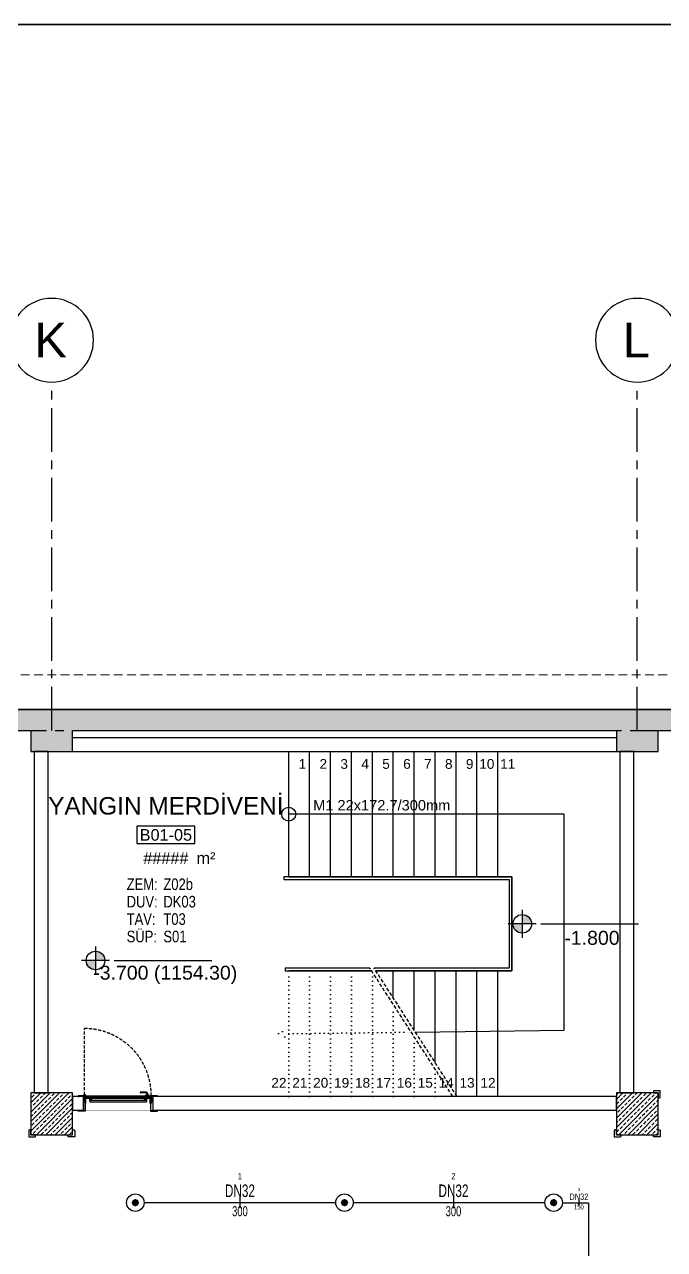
# Model space of a CAD drawing. Header units: millimetres. Extents: x -379292 to 1221486, y 92049 to 447512.
# Drawn here: x 360438 to 369618, y 270672 to 288249 of the extents above; entities that cross this region are included whole.
import ezdxf
from ezdxf.enums import TextEntityAlignment as Align
from ezdxf.lldxf.tags import DXFTag

# ---------------------------------------------------------------- set-up
doc = ezdxf.new("R2010")
doc.units = ezdxf.units.MM
for name, pattern in [('( Hidden )', [0.375, 0.25, -0.125]), ('CENTER', [2, 1.25, -0.25, 0.25, -0.25]), ('DOT', [6.35, 0, -6.35]), ('HIDDEN', [9.525, 6.35, -3.175])]:
    doc.linetypes.add(name, pattern=pattern)
for name, color, linetype in [('-M-YNGN-BORUID', 7, 'Continuous'), ('-M-YNGN-BORUUZUN', 7, 'Continuous'), ('-M-YNGN-BORUYUK', 7, 'Continuous'), ('-M-YNGN-SPR-YUK', 7, 'Continuous'), ('-M-YNGN-ZON2-CAP-', 7, 'Continuous'), ('-M-YNGN-ZON2-SPR-', 7, 'Continuous'), ('010-05', 1, 'Continuous'), ('05_AXIS', 211, 'CENTER'), ('05_AXIS NAME', 7, 'Continuous'), ('05_DOOR', 2, 'Continuous'), ('05_EQUIPMENT', 1, 'Continuous'), ('05_HANDRAIL', 153, 'Continuous'), ('05_HATCH 1', 101, 'Continuous'), ('05_HATCH CONCRETE', 141, 'Continuous'), ('05_HATCH SOLID-1', 252, 'Continuous'), ('05_HATCH SOLID-2', 253, 'Continuous'), ('05_MATERIAL TEXT', 112, 'Continuous'), ('05_PLAN LEVEL', 2, 'Continuous'), ('05_ROOM M2', 161, 'Continuous'), ('05_ROOM NAME', 153, 'Continuous'), ('05_ROOM NUMBER', 152, 'Continuous'), ('05_STAIRS', 52, 'Continuous'), ('05_STAIRS ARROW', 2, 'Continuous'), ('05_STAIRS TEXT', 2, 'Continuous'), ('05_STEEL HIDDEN', 61, 'HIDDEN'), ('05_SYMBOL', 2, 'Continuous'), ('05_TEXT 2.5', 212, 'Continuous'), ('05_WALL', 3, 'Continuous')]:
    doc.layers.add(name, color=color, linetype=linetype)
doc.layers.add('-M-YNGN-SPR-CAPCIZGI', color=188, linetype='Continuous', plot=False)
doc.layers.add('-M-YNGN-ZON2', color=4, linetype='SP', lineweight=30)
doc.layers.add('06_FORMWORK HIDDEN', color=252, linetype='HIDDEN2', lineweight=0)
doc.styles.add('CIZGI', font='tahoma.ttf', dxfattribs={"width": 0.8, "oblique": 20})
doc.styles.add('DIM', font='arial.ttf')
doc.styles.add('HCAD', font='HCAD.SHX', dxfattribs={"width": 0.8, "height": 0.2})
doc.styles.add('PIPESIZE', font='hcad.shx', dxfattribs={"width": 0.8})
doc.styles.add('SPR-NOT', font='romans.shx')
doc.styles.add('YAZI-2', font='arial.ttf', dxfattribs={"height": 2})
doc.styles.add('YAZI-2.5', font='arial.ttf', dxfattribs={"height": 2.5})
doc.styles.add('YAZI-3', font='arial.ttf', dxfattribs={"height": 3})
doc.styles.add('YAZI-5', font='arial.ttf', dxfattribs={"height": 5})
tags = doc.linetypes.add('HIDDEN2', pattern=[0.1875, 0.125, -0.0625]).pattern_tags.tags
tags[6:7] = [DXFTag(74, 4), DXFTag(75, 0), DXFTag(340, '0'), DXFTag(46, 0.0), DXFTag(50, 0.0), DXFTag(44, 0.0), DXFTag(45, 0.0)]
tags[4:5] = [DXFTag(74, 4), DXFTag(75, 0), DXFTag(340, '0'), DXFTag(46, 0.0), DXFTag(50, 0.0), DXFTag(44, 0.0), DXFTag(45, 0.0)]
doc.linetypes.add('SP', pattern='A,2,-0.1,["SP",CIZGI,S=0.14,R=0.2,X=0,Y=-0.07],-0.255', length=2.355)
pattern_1 = [(270, (-695728.2336, -3493868.9414), (1.3748153225, -2.38125), [1.5875, -3.175]), (30, (-695728.2336, -3493868.9414), (1.3748153315, 2.3812499948), [1.5875, -3.175]), (330, (-695728.2336, -3493868.9414), (2.749630654, -5.2e-09), [-3.175, 1.5875])]
pattern_2 = [(225, (905000, -3e-07), (67.351921, -67.351921), []), (225, (904932.65, -3e-07), (67.351921, -67.351921), [47.625, -23.8125])]

# ---------------------------------------------------------------- blocks, each defined once
blk = doc.blocks.new('AWAKS ADI')
at = {"layer": '05_AXIS NAME', "color": 2}
blk.add_circle((0, 0), 6, dxfattribs=at)
at = {"layer": '05_AXIS NAME', "style": 'YAZI-5'}
blk.add_attdef('AKSADI', text='', height=5, dxfattribs=at).set_placement((0, 0), align=Align.MIDDLE_CENTER)
blk = doc.blocks.new('202_Aks')
at = {"layer": '05_AXIS', "ltscale": 500}
for p, q in [((74700, 0), (74700, 5000)), ((83100, 0), (83100, 5000)), ((-5000, 0), (142900, 0))]:
    blk.add_line(p, q, dxfattribs=at)
at = {"layer": '05_AXIS NAME'}
ref = blk.add_blockref('AWAKS ADI', (74700, 5600), dxfattribs=dict(at, xscale=-100, yscale=100, zscale=100))
ref.add_attrib('AKSADI', 'K', dxfattribs={"height": 500, "style": 'YAZI-5'}).set_placement((74686, 5602), align=Align.MIDDLE_CENTER)
ref = blk.add_blockref('AWAKS ADI', (83100, 5600), dxfattribs=dict(at, xscale=-100, yscale=100, zscale=100))
ref.add_attrib('AKSADI', 'L', dxfattribs={"height": 500, "style": 'YAZI-5'}).set_placement((83086, 5602), align=Align.MIDDLE_CENTER)
blk = doc.blocks.new('başlık')
at = {"layer": '05_MATERIAL TEXT', "style": 'DIM', "width": 0.8}
for s, p in [('ZEM:', (0, 50)), ('DUV:', (0, -100)), ('TAV:', (0, -250)), ('SÜP:', (0, -400))]:
    blk.add_text(s, height=100, dxfattribs=at).set_placement(p, align=Align.MIDDLE_LEFT)
blk = doc.blocks.new('MAHAL')
at = {"layer": '05_ROOM NUMBER'}
blk.add_lwpolyline([(-5.46, -10.75), (4.54, -10.75), (4.54, -7.75), (-5.46, -7.75)], close=True, dxfattribs=at)
at = {"layer": '05_HATCH SOLID-1', "xscale": 0.02, "yscale": 0.02, "zscale": 0.02}
blk.add_blockref('başlık', (-7.21, -18.75), dxfattribs=at)
at = {"layer": '05_MATERIAL TEXT', "style": 'DIM', "width": 0.8}
for tag, p in [('ZEMİN', (-0.89, -17.75)), ('DUVAR', (-0.89, -20.75)), ('TAVAN', (-0.89, -23.75)), ('SÜPÜRGELİK', (-0.89, -26.75))]:
    blk.add_attdef(tag, text='', height=2, dxfattribs=at).set_placement(p, align=Align.MIDDLE_LEFT)
at = {"layer": '05_ROOM M2', "insert": (6.45, -13.24), "char_height": 2, "attachment_point": 5, "style": 'YAZI-2'}
blk.add_mtext_dynamic_manual_height_columns('m²', width=6.9387, gutter_width=625, heights=[0], dxfattribs=at)
at = {"layer": '05_ROOM M2', "style": 'YAZI-2'}
blk.add_attdef('MAHALM2', text='', height=2, dxfattribs=at).set_placement((-0.46, -13.25), align=Align.MIDDLE_CENTER)
at = {"layer": '05_ROOM NAME', "style": 'YAZI-3'}
for tag, p in [('INGMAHALADI', (-0.46, 0.75)), ('TURMAHALADI', (-0.46, -4.25))]:
    blk.add_attdef(tag, text='', height=3, dxfattribs=at).set_placement(p, align=Align.MIDDLE_CENTER)
at = {"layer": '05_ROOM NUMBER', "style": 'YAZI-2'}
blk.add_attdef('MAHALNO', text='', height=2, dxfattribs=at).set_placement((-0.46, -9.25), align=Align.MIDDLE_CENTER)
blk = doc.blocks.new('PLAN KOT IKILI')
at = {"layer": '05_PLAN LEVEL'}
h = blk.add_hatch(color=2, dxfattribs=at)
h.paths.add_polyline_path([(0, 2), (0, 0), (2, 0, 0.414214)])
h.paths.add_polyline_path([(0, 0), (-2, 0, 0.414214), (0, -2)])
at = {"layer": '05_PLAN LEVEL', "color": 2}
for p, q in [((0, 3), (0, -3)), ((3, 0), (-3, 0)), ((4, 0), (25, 0))]:
    blk.add_line(p, q, dxfattribs=at)
blk.add_circle((0, 0), 2, dxfattribs=at)
at = {"layer": '05_PLAN LEVEL', "style": 'YAZI-3'}
for tag, p in [('BITMISKOT', (15, 3)), ('KABAKOT', (15, -3))]:
    blk.add_attdef(tag, text='', height=3, dxfattribs=at).set_placement(p, align=Align.MIDDLE)
blk = doc.blocks.new('VIDA')
at = {"layer": '05_EQUIPMENT'}
h = blk.add_hatch(dxfattribs=at)
h.set_pattern_fill('LINE', color=256, scale=0.1, angle=150, style=0)
h.set_pattern_definition([(330, (-3585.31887, 6072.20274), (0.03125, 0.05412658774), [])])
h.paths.add_polyline_path([(-0.1, -0.3), (-0.1, -1.7), (0.1, -1.7), (0.1, -0.3)])
h.paths.add_polyline_path([(-0.1, -0.3), (0.1, -0.3), (0, 0)])
for p, q in [((-0.1, -0.3), (0, 0)), ((0.1, -0.3), (0, 0)), ((0, -2), (-0.2, -2)), ((0.1, -1.7), (-0.1, -1.7)), ((0.1, -2), (-0.1, -2)), ((0, -2), (0, -2)), ((0.2, -2), (0, -2)), ((0, -2), (0, -2)), ((0, -2), (0, -2))]:
    blk.add_line(p, q, dxfattribs=at)
for points in [[(-0.2, -2), (-0.1, -2), (-0.1, -0.3)], [(0.2, -2), (0.1, -2), (0.1, -0.3)]]:
    blk.add_lwpolyline(points, dxfattribs=at)
blk = doc.blocks.new('*U95')
at = {"color": 8}
blk.add_wipeout([(0, 5), (0, -206), (1000, -206), (1000, 5)], dxfattribs=at)
at = {"layer": '010-05', "ltscale": 7}
h = blk.add_hatch(dxfattribs=at)
h.set_pattern_fill('ANSI37', color=8, scale=0.1, angle=540, style=0)
h.set_pattern_definition([(225, (19752.8965, 13790.6787), (0.224506403, -0.224506403), []), (315, (19752.8965, 13790.6787), (0.224506403, 0.224506403), [])])
edge = h.paths.add_edge_path(flags=16)
edge.add_line((28, -35), (28, -44))
edge.add_line((28, -44), (22, -44))
edge.add_line((22, -44), (22, -37))
edge.add_arc((26, -39), 4.69, 56.5428, 159.2569, ccw=False)
edge = h.paths.add_edge_path()
edge.add_line((29, -33), (29, -45))
edge.add_line((29, -45), (21, -45))
edge.add_line((21, -45), (21, -31))
edge.add_line((21, -31), (34, -31))
edge.add_line((34, -31), (32, -31))
edge.add_arc((32, -34), 2.82, 91.1093, 165.5986)
edge = h.paths.add_edge_path(flags=16)
edge.add_arc((32, -34), 3.82, 143.4668, 165.5986, ccw=False)
edge.add_line((29, -32), (22, -32))
edge.add_line((22, -32), (22, -35))
edge.add_arc((26, -42), 8.25, 70.1103, 120.2945, ccw=False)
edge.add_line((28, -34), (28, -33))
edge.add_line((28, -33), (29, -33))
h = blk.add_hatch(dxfattribs=at)
h.set_pattern_fill('ANSI37', color=8, scale=0.1, angle=540, style=0)
h.set_pattern_definition([(315, (-21740.32198, 13790.6787), (-0.224506403, -0.224506403), []), (225, (-21740.32198, 13790.6787), (-0.224506403, 0.224506403), [])])
edge = h.paths.add_edge_path(flags=16)
edge.add_line((972, -35), (972, -44))
edge.add_line((972, -44), (978, -44))
edge.add_line((978, -44), (978, -37))
edge.add_arc((974, -39), 4.69, 20.7431, 123.4572)
edge = h.paths.add_edge_path()
edge.add_line((971, -33), (971, -45))
edge.add_line((971, -45), (979, -45))
edge.add_line((979, -45), (979, -31))
edge.add_line((979, -31), (966, -31))
edge.add_line((966, -31), (968, -31))
edge.add_arc((968, -34), 2.82, 14.4014, 88.8907, ccw=False)
edge = h.paths.add_edge_path(flags=16)
edge.add_arc((968, -34), 3.82, 14.4014, 36.5332)
edge.add_line((971, -32), (978, -32))
edge.add_line((978, -32), (978, -35))
edge.add_arc((974, -42), 8.25, 59.7055, 109.8897)
edge.add_line((972, -34), (972, -33))
edge.add_line((972, -33), (971, -33))
at = {"layer": '05_HATCH 1'}
h = blk.add_hatch(dxfattribs=at)
h.set_pattern_fill('HONEY', color=8, scale=0.5, angle=270, style=0)
h.set_pattern_definition(pattern_1)
h.paths.add_polyline_path([(40, -3), (44, -9), (956, -9), (960, -3)])
h = blk.add_hatch(dxfattribs=at)
h.set_pattern_fill('HONEY', color=8, scale=0.5, angle=270, style=0)
h.set_pattern_definition(pattern_1)
h.paths.add_polyline_path([(40, -15), (44, -10), (956, -10), (960, -15)])
at = {"color": 8, "linetype": 'HIDDEN', "ltscale": 7}
blk.add_line((21, 21), (21, 973), dxfattribs=at)
at = {"color": 8, "ltscale": 7}
for p, q in [((22, 10), (948, 10)), ((22, 10), (978, 10)), ((22, 9), (22, 10)), ((27, 2), (27, 1)), ((27, 2), (37, 2)), ((27, 1), (37, 1)), ((37, 5), (36, 5)), ((37, 9), (963, 9)), ((963, 2), (37, 2)), ((37, 2), (44, -9)), ((37, 1), (43, -9)), ((905, 60), (822, 60)), ((905, 50), (822, 50)), ((942, 15), (897, 15)), ((897, 15), (897, 10)), ((915, 40), (915, 15)), ((925, 40), (925, 15)), ((942, 15), (942, 10)), ((963, 2), (956, -9)), ((963, 1), (957, -9)), ((963, 5), (964, 5)), ((973, 2), (963, 2)), ((973, 1), (963, 1)), ((973, 2), (973, 1)), ((978, 9), (978, 10)), ((978, 9), (978, 10)), ((963, -27), (22, -27)), ((22, -27), (963, -27)), ((22, -28), (22, -27)), ((963, -28), (22, -28)), ((978, -28), (22, -28)), ((43, -9), (27, -9)), ((27, -20), (37, -20)), ((27, -20), (27, -21)), ((27, -21), (37, -21)), ((33, -28), (963, -28)), ((37, -23), (36, -23)), ((37, -20), (43, -9)), ((37, -21), (44, -10)), ((963, -21), (37, -21)), ((956, -9), (44, -9)), ((956, -10), (44, -10)), ((96, -58), (96, -38)), ((909, -58), (96, -58)), ((96, -58), (96, -78)), ((96, -78), (909, -78)), ((116, -38), (116, -58)), ((889, -38), (889, -58)), ((909, -58), (909, -38)), ((909, -58), (909, -78)), ((963, -21), (956, -10)), ((963, -20), (957, -9)), ((957, -9), (973, -9)), ((973, -20), (963, -20)), ((973, -21), (963, -21)), ((963, -23), (964, -23)), ((973, -20), (973, -21)), ((978, -28), (978, -27)), ((978, -28), (978, -27))]:
    blk.add_line(p, q, dxfattribs=at)
at = {"color": 8, "ltscale": 7, "flags": 128}
for points in [[(36, -101, -1), (34, -101), (34, -85), (32, -85), (32, -101, 1), (38, -101), (38, -35, 1), (30, -35), (30, -45), (20, -45), (20, 10), (-68, 10), (-68, 0), (-58, 0), (-58, 2), (-66, 2), (-66, 8), (18, 8), (18, -47), (32, -47), (32, -35, -1), (36, -35)], [(964, -101, 1), (966, -101), (966, -85), (968, -85), (968, -101, -1), (962, -101), (962, -35, -1), (970, -35), (970, -45), (980, -45), (980, 10), (1068, 10), (1068, 0), (1058, 0), (1058, 2), (1066, 2), (1066, 8), (982, 8), (982, -47), (968, -47), (968, -35, 1), (964, -35)]]:
    blk.add_lwpolyline(points, format="xyb", close=True, dxfattribs=at)
at = {"color": 8, "ltscale": 7}
for points in [[(37, 5), (37, 9), (22, 9), (22, -27), (37, -27), (37, -23)], [(36, 5), (36, 8), (23, 8), (23, -26), (36, -26), (36, -23)], [(963, 5), (963, 9), (978, 9), (978, -27), (963, -27), (963, -23)], [(964, 5), (964, 8), (977, 8), (977, -26), (964, -26), (964, -23)], [(86, -28), (86, -38), (128, -38), (128, -28)], [(919, -28), (919, -38), (877, -38), (877, -28)]]:
    blk.add_lwpolyline(points, dxfattribs=at)
for points in [[(32, -55), (32, -210), (-68, -210), (-68, -200), (-58, -200), (-58, -202), (-66, -202), (-66, -208), (30, -208), (30, -55)], [(29, -57), (20, -57), (20, -83), (30, -93), (30, -106), (28, -106), (28, -94), (18, -84), (18, -55), (29, -55)], [(40, -3), (44, -9), (956, -9), (960, -3)], [(40, -15), (44, -10), (956, -10), (960, -15)], [(968, -55), (968, -210), (1068, -210), (1068, -200), (1058, -200), (1058, -202), (1066, -202), (1066, -208), (970, -208), (970, -55)], [(971, -57), (980, -57), (980, -83), (970, -93), (970, -106), (972, -106), (972, -94), (982, -84), (982, -55), (971, -55)]]:
    blk.add_lwpolyline(points, close=True, dxfattribs=at)
for radius in [10.1, 6.72]:
    blk.add_circle((21, 21), radius, dxfattribs=at)
at = {"color": 8, "linetype": 'HIDDEN', "ltscale": 7}
blk.add_arc((18, 13), 960, 359.7875, 89.8098, dxfattribs=at)
at = {"color": 8, "ltscale": 7}
for centre, radius, start, end in [((822, 55), 5, 90, 270), ((905, 40), 20, 0, 90), ((905, 40), 10, 0, 90)]:
    blk.add_arc(centre, radius, start, end, dxfattribs=at)
at = {"layer": '010-05', "color": 8, "ltscale": 7}
for points in [[(29, -33, -0.336971), (32, -31), (34, -31), (29, -31), (21, -31), (21, -45), (29, -45)], [(28, -34, 0.222538), (22, -35), (22, -32), (29, -32, 0.09687), (29, -33), (28, -33)], [(28, -44), (22, -44), (22, -37, -0.473637), (28, -35)], [(971, -33, 0.336971), (968, -31), (966, -31), (971, -31), (979, -31), (979, -45), (971, -45)], [(972, -34, -0.222538), (978, -35), (978, -32), (971, -32, -0.09687), (971, -33), (972, -33)], [(972, -44), (978, -44), (978, -37, 0.473637), (972, -35)]]:
    blk.add_lwpolyline(points, format="xyb", close=True, dxfattribs=at)
at = {"layer": '05_STEEL HIDDEN', "color": 8, "ltscale": 7}
for points in [[(17, -48), (17, -23), (11, -23), (11, -49), (23, -77), (23, -99), (29, -99), (29, -76)], [(983, -48), (983, -23), (989, -23), (989, -49), (977, -77), (977, -99), (971, -99), (971, -76)]]:
    blk.add_lwpolyline(points, close=True, dxfattribs=at)
at = {"layer": '05_STEEL HIDDEN', "color": 8, "ltscale": 7, "flags": 128}
for points in [[(17, -23), (18, -23), (18, -48), (30, -76), (30, -99), (29, -99)], [(983, -23), (982, -23), (982, -48), (970, -76), (970, -99), (971, -99)]]:
    blk.add_lwpolyline(points, dxfattribs=at)
at = {"layer": '05_WALL', "color": 8, "ltscale": 20}
for points in [[(0, 0), (0, -200)], [(1000, 0), (1000, -200)]]:
    blk.add_lwpolyline(points, dxfattribs=at)
at = {"color": 8, "ltscale": 7, "yscale": 10, "zscale": 10, "rotation": 180}
for p, xscale in [((25, -65), -10), ((975, -65), 10)]:
    blk.add_blockref('VIDA', p, dxfattribs=dict(at, xscale=xscale))
blk = doc.blocks.new('bariyer')
at = {"color": 8, "ltscale": 25}
blk.add_lwpolyline([(0, -70), (15, -70, 0.414214), (30, -55), (30, 30), (-55, 30, 0.414214), (-70, 15), (-70, 0), (0, 0)], format="xyb", close=True, dxfattribs=at)
blk = doc.blocks.new('OtoParkBodrumKatMimari')
at = {"layer": '05_HATCH CONCRETE'}
h = blk.add_hatch(dxfattribs=at)
h.set_pattern_fill('ANSI33', color=8, scale=15, angle=180, style=0)
h.set_pattern_definition(pattern_2)
h.paths.add_polyline_path([(88400, 172100), (87800, 172100), (87800, 171500), (88400, 171500)])
at = {"color": 5}
blk.add_lwpolyline([(88400, 172100), (87800, 172100), (87800, 171500), (88400, 171500)], close=True, dxfattribs=at)
at = {"layer": '05_HANDRAIL'}
for points in [[(84350, 173850), (86300, 173850), (86300, 175200), (83030, 175200), (83030, 175160), (86260, 175160), (86260, 173890), (84324, 173890)], [(84264, 173890), (83050, 173890), (83050, 173850), (84290, 173850)]]:
    blk.add_lwpolyline(points, dxfattribs=at)
at = {"layer": '05_HATCH SOLID-2', "color": 251, "ltscale": 25}
blk.add_lwpolyline([(-8600, 187430), (150500, 187430)], dxfattribs=at)
at = {"layer": '05_STAIRS', "linetype": 'DOT', "ltscale": 10}
for p, q in [((83100, 172050), (83100, 173850)), ((83400, 172050), (83400, 173850)), ((83700, 172050), (83700, 173850)), ((84000, 172050), (84000, 173850)), ((84300, 172050), (84300, 173850)), ((84600, 172050), (84600, 173371)), ((84900, 172050), (84900, 172906)), ((85200, 172050), (85200, 172442))]:
    blk.add_line(p, q, dxfattribs=at)
at = {"layer": '05_STAIRS'}
for p, q in [((84600, 173463), (84600, 173850)), ((84900, 172999), (84900, 173850)), ((85200, 172534), (85200, 173850)), ((85500, 172070), (85500, 173850)), ((85800, 172050), (85800, 173850)), ((86100, 172050), (86100, 173850))]:
    blk.add_line(p, q, dxfattribs=at)
at = {"layer": '05_STAIRS', "flags": 128}
for points in [[(83100, 175200), (83100, 177000)], [(83400, 175200), (83400, 177000)], [(83700, 175200), (83700, 177000)], [(84000, 175200), (84000, 177000)], [(84300, 175200), (84300, 177000)], [(84600, 175200), (84600, 177000)], [(84900, 175200), (84900, 177000)], [(85200, 175200), (85200, 177000)], [(85500, 175200), (85500, 177000)], [(85800, 175200), (85800, 177000)], [(86100, 175200), (86100, 177000)], [(84917, 172973), (87050, 173000), (87050, 176100), (83100, 176100)], [(83100, 175200), (86300, 175200), (86300, 173850), (84350, 173850)], [(84290, 173850), (83100, 173850)]]:
    blk.add_lwpolyline(points, dxfattribs=at)
at = {"layer": '05_STAIRS', "linetype": '( Hidden )', "ltscale": 200}
for points in [[(85453, 172050), (84264, 173890)], [(85513, 172050), (84324, 173890)]]:
    blk.add_lwpolyline(points, dxfattribs=at)
at = {"layer": '05_STAIRS', "linetype": 'DOT', "ltscale": 10}
blk.add_lwpolyline([(83100, 172875), (82955, 172950), (83100, 173025)], dxfattribs=at)
at = {"layer": '05_STAIRS', "linetype": 'DOT', "ltscale": 10, "flags": 128}
blk.add_lwpolyline([(83100, 172950), (84857, 172972)], dxfattribs=at)
at = {"layer": '05_STAIRS ARROW', "ltscale": 2}
blk.add_circle((83100, 176100), 100, dxfattribs=at)
at = {"layer": '05_WALL', "color": 8, "ltscale": 20}
for points in [[(80000, 177200), (87800, 177200)], [(80000, 177000), (87800, 177000)]]:
    blk.add_lwpolyline(points, dxfattribs=at)
at = {"layer": '05_WALL', "color": 8, "flags": 128}
for points in [[(79650, 177000), (79450, 177000), (79450, 172100), (79650, 172100)], [(88050, 177000), (87850, 177000), (87850, 172100), (88050, 172100)], [(80000, 171850), (87800, 171850), (87800, 172050), (80000, 172050)]]:
    blk.add_lwpolyline(points, close=True, dxfattribs=at)
at = {"layer": '06_FORMWORK HIDDEN', "linetype": 'HIDDEN', "ltscale": 20}
blk.add_line((4200, 178100), (136100, 178100), dxfattribs=at)
at = {"layer": '05_AXIS'}
blk.add_blockref('202_Aks', (5000, 177300), dxfattribs=at)
at = {"layer": '05_PLAN LEVEL'}
ref = blk.add_blockref('PLAN KOT IKILI', (86450, 174525), dxfattribs=dict(at, xscale=66.66666666666666, yscale=66.66666666666666, zscale=66.66666666666666))
ref.add_attrib('KABAKOT', '-1.800', dxfattribs={"height": 200, "style": 'YAZI-3'}).set_placement((87450, 174325), align=Align.MIDDLE)
ref = blk.add_blockref('PLAN KOT IKILI', (80329, 174000), dxfattribs=dict(at, xscale=66.66666666666666, yscale=66.66666666666666, zscale=66.66666666666666))
ref.add_attrib('KABAKOT', '-3.700 (1154.30)', dxfattribs={"height": 200, "style": 'YAZI-3'}).set_placement((81329, 173800), align=Align.MIDDLE)
at = {"layer": '05_ROOM NUMBER'}
ref = blk.add_blockref('MAHAL', (81376, 176573), dxfattribs=dict(at, xscale=83.33333333333333, yscale=83.33333333333333, zscale=83.33333333333333))
ref.add_attrib('TURMAHALADI', 'YANGIN MERDİVENİ', dxfattribs={"layer": '05_ROOM NAME', "height": 250, "style": 'YAZI-3'}).set_placement((81338, 176219), align=Align.MIDDLE_CENTER)
ref.add_attrib('MAHALNO', 'B01-05', dxfattribs={"height": 166.7, "style": 'YAZI-2'}).set_placement((81338, 175802), align=Align.MIDDLE_CENTER)
ref.add_attrib('MAHALM2', '#####', dxfattribs={"layer": '05_ROOM M2', "height": 166.7, "style": 'YAZI-2'}).set_placement((81338, 175469), align=Align.MIDDLE_CENTER)
ref.add_attrib('ZEMİN', 'Z02b', dxfattribs={"layer": '05_MATERIAL TEXT', "height": 166.7, "style": 'DIM', "width": 0.8}).set_placement((81302, 175094), align=Align.MIDDLE_LEFT)
ref.add_attrib('DUVAR', 'DK03', dxfattribs={"layer": '05_MATERIAL TEXT', "height": 166.7, "style": 'DIM', "width": 0.8}).set_placement((81302, 174844), align=Align.MIDDLE_LEFT)
ref.add_attrib('TAVAN', 'T03', dxfattribs={"layer": '05_MATERIAL TEXT', "height": 166.7, "style": 'DIM', "width": 0.8}).set_placement((81302, 174594), align=Align.MIDDLE_LEFT)
ref.add_attrib('SÜPÜRGELİK', 'S01', dxfattribs={"layer": '05_MATERIAL TEXT', "height": 166.7, "style": 'DIM', "width": 0.8}).set_placement((81302, 174344), align=Align.MIDDLE_LEFT)
at = {"layer": '05_SYMBOL', "color": 8}
blk.add_blockref('bariyer', (88400, 172100), dxfattribs=at)
at = {"layer": '05_SYMBOL', "color": 8, "rotation": 180}
for p in [(79400, 171500), (87800, 171500)]:
    blk.add_blockref('bariyer', p, dxfattribs=at)
at = {"layer": '05_SYMBOL', "color": 8, "xscale": -1, "rotation": 180}
for p in [(80000, 171500), (88400, 171500)]:
    blk.add_blockref('bariyer', p, dxfattribs=at)
at = {"layer": '05_STAIRS TEXT', "style": 'YAZI-2.5'}
for s, p in [('1', (83350, 176750)), ('2', (83650, 176750)), ('3', (83950, 176750)), ('4', (84250, 176750)), ('5', (84550, 176750)), ('6', (84850, 176750)), ('7', (85150, 176750)), ('8', (85450, 176750)), ('9', (85750, 176750)), ('10', (86050, 176750)), ('11', (86350, 176750))]:
    blk.add_text(s, height=140, dxfattribs=at).set_placement(p, align=Align.RIGHT)
for s, p in [('22', (82850, 172175)), ('21', (83150, 172175)), ('20', (83450, 172175)), ('19', (83750, 172175)), ('18', (84050, 172175)), ('17', (84350, 172175)), ('16', (84650, 172175)), ('15', (84950, 172175)), ('14', (85250, 172175)), ('13', (85550, 172175)), ('12', (85850, 172175))]:
    blk.add_text(s, height=140, dxfattribs=at).set_placement(p)
at = {"layer": '05_TEXT 2.5', "insert": (83450, 176150), "char_height": 150, "attachment_point": 7, "style": 'YAZI-2.5'}
blk.add_mtext_dynamic_manual_height_columns('\\A1;M1 22x172.7/300mm', width=4150.39, gutter_width=12.5, heights=[101], dxfattribs=at)
at = {"layer": '05_DOOR'}
blk.add_blockref('*U95', (80150, 172050), dxfattribs=at)
at = {"layer": '05_HATCH CONCRETE'}
h = blk.add_hatch(dxfattribs=at)
h.set_pattern_fill('ANSI33', color=8, scale=15, angle=180, style=0)
h.set_pattern_definition(pattern_2)
h.paths.add_polyline_path([(96200, 177300), (96200, 177000), (96800, 177000), (96800, 177300), (104600, 177300), (104600, 177000), (105200, 177000), (105200, 177300), (113000, 177300), (113000, 177000), (113600, 177000), (113600, 177300), (121400, 177300), (121400, 177000), (122000, 177000), (122000, 177300), (127400, 177300), (127400, 177000), (128000, 177000), (128000, 177300), (135000, 177300), (135000, 177000), (135300, 177000), (135300, 172100), (135000, 172100), (135000, 171500), (135300, 171500), (135300, 164100), (135000, 164100), (135000, 163500), (135300, 163500), (135300, 156100), (135000, 156100), (135000, 155500), (135300, 155500), (135300, 148100), (135000, 148100), (135000, 147500), (135300, 147500), (135300, 144600), (135000, 144600), (135000, 144000), (135600, 144000), (135600, 144300), (142600, 144300), (142600, 144000), (142900, 144000), (142900, 140100), (142600, 140100), (142600, 139500), (142900, 139500), (142900, 132100), (142600, 132100), (142600, 131500), (142900, 131500), (142900, 127950), (142600, 127950), (142600, 127350), (142900, 127350), (142900, 124300), (142600, 124300), (142600, 123300), (142900, 123300), (142900, 113800), (142600, 113800), (142600, 112800), (142700, 112800), (142700, 100050), (135550, 100050), (135550, 108100), (135050, 108100), (135050, 83500), (135550, 83500), (135550, 99800), (142700, 99800), (142700, 78800), (142600, 78800), (142600, 77800), (142900, 77800), (142900, 68100), (142600, 68100), (142600, 67500), (143200, 67500), (143200, 144600), (135600, 144600), (135600, 177600), (71000, 177600), (71000, 177000), (71600, 177000), (71600, 177300), (79400, 177300), (79400, 177000), (80000, 177000), (80000, 177300), (87800, 177300), (87800, 177000), (88400, 177000), (88400, 177300)])
h = blk.add_hatch(dxfattribs=at)
h.set_pattern_fill('ANSI33', color=8, scale=15, angle=180, style=0)
h.set_pattern_definition(pattern_2)
h.paths.add_polyline_path([(80000, 172100), (79400, 172100), (79400, 171500), (80000, 171500)])
at = {"color": 5}
blk.add_lwpolyline([(135600, 177600), (71000, 177600), (71000, 177000), (71600, 177000), (71600, 177300), (79400, 177300), (79400, 177000), (80000, 177000), (80000, 177300), (87800, 177300), (87800, 177000), (88400, 177000), (88400, 177300), (96200, 177300), (96200, 177000), (96800, 177000), (96800, 177300), (104600, 177300), (104600, 177000), (105200, 177000), (105200, 177300), (113000, 177300)], dxfattribs=at)
blk.add_lwpolyline([(80000, 172100), (79400, 172100), (79400, 171500), (80000, 171500)], close=True, dxfattribs=at)
at = {"layer": '05_HATCH SOLID-2', "color": 251, "ltscale": 25}
blk.add_lwpolyline([(150500, -8770), (150500, 187430), (4700, 187430), (4700, 177600), (135600, 177600), (135600, 144600), (143200, 144600), (143200, 59700), (90240, -300), (70300, -300), (63119, 5881)], dxfattribs=at)
blk = doc.blocks.new('SPRKL100')
at = {"layer": '-M-YNGN-SPR-CAPCIZGI'}
blk.add_line((0, 0.431), (0, -0.431), dxfattribs=at)
at = {"layer": '-M-YNGN-BORUID', "color": 0, "style": 'HCAD', "width": 0.8, "flags": 1}
blk.add_attdef('DIC', text='', height=0.4, dxfattribs=at).set_placement((0, -1.693), align=Align.CENTER)
at = {"layer": '-M-YNGN-BORUUZUN', "color": 0, "style": 'HCAD', "width": 0.7}
blk.add_attdef('BOY', text='', height=0.8, dxfattribs=at).set_placement((0, -1.08), align=Align.CENTER)
at = {"layer": '-M-YNGN-BORUYUK', "color": 6, "style": 'PIPESIZE', "width": 0.8}
blk.add_attdef('YUK', text='', height=0.5, dxfattribs=at).set_placement((0, 1.866), align=Align.CENTER)
at = {"color": 0, "style": 'PIPESIZE', "width": 0.7}
blk.add_attdef('CAP', text='', height=1, dxfattribs=at).set_placement((0, 0.45), align=Align.CENTER)
blk = doc.blocks.new('SP-C-UP-12')
at = {"ltscale": 10}
blk.add_line((0, 0), (0, 0), dxfattribs=at)
at = {"color": 1, "linetype": 'Continuous'}
blk.add_circle((0, 0), 12.5, dxfattribs=at)
at = {"ltscale": 10}
for points in [[(-5.4, 0), (-3.8, 3.8), (-3.8, -3.8), (0, 5.4)], [(-3.8, -3.8), (0, 5.4), (0, -5.4), (3.8, 3.8)], [(0, -5.4), (3.8, 3.8), (3.8, -3.8), (5.4, 0)]]:
    blk.add_solid(points, dxfattribs=at)
at = {"layer": '-M-YNGN-SPR-YUK', "style": 'SPR-NOT', "width": 0.5, "flags": 9}
for tag, p in [('YUK', (0, 17.8)), ('CAP', (0, 14.4)), ('TIP', (0.2, 10.8))]:
    blk.add_attdef(tag, text='', height=2.5, dxfattribs=at).set_placement(p, align=Align.MIDDLE_CENTER)
blk = doc.blocks.new('A$C69E5DB5D')
at = {"layer": '-M-YNGN-ZON2', "ltscale": 500}
for p, q in [((-5493.4, 2662.4), (-5768.4, 2662.4)), ((-5193.4, 2662.4), (-5468.4, 2662.4)), ((-5168.4, 2662.4), (-5130.9, 2662.4)), ((-5130.9, 2662.4), (-5130.9, 332.1))]:
    blk.add_line(p, q, dxfattribs=at)
at = {"layer": '-M-YNGN-ZON2-CAP-'}
for p, xscale, yscale, zscale, values in [((-5630.9, 2662.4), 18, 18, 18, {'YUK': '1', 'CAP': 'DN32', 'BOY': '300'}), ((-5324.6, 2662.4), 18, 18, 18, {'YUK': '2', 'CAP': 'DN32', 'BOY': '300'}), ((-5144.7, 2662.4), 9, 9, 9, {'YUK': '3', 'CAP': 'DN32', 'BOY': '150'})]:
    blk.add_blockref('SPRKL100', p, dxfattribs=dict(at, xscale=xscale, yscale=yscale, zscale=zscale)).add_auto_attribs(values)
at = {"layer": '-M-YNGN-ZON2-SPR-'}
for p in [(-5780.9, 2662.4), (-5480.9, 2662.4), (-5180.9, 2662.4)]:
    blk.add_blockref('SP-C-UP-12', p, dxfattribs=at)

msp = doc.modelspace()

# ---------------------------------------------------------------- block references
at = {"color": 8}
msp.add_blockref('OtoParkBodrumKatMimari', (281127.6, 100818.8), dxfattribs=at)

# ---------------------------------------------------------------- next in the draw order: block references
at = {"layer": '-M-YNGN-ZON2', "ltscale": 25, "xscale": 10, "yscale": 10, "zscale": 10}
msp.add_blockref('A$C69E5DB5D', (419836.6, 244719.5), dxfattribs=at)

doc.saveas('drawing.dxf')
